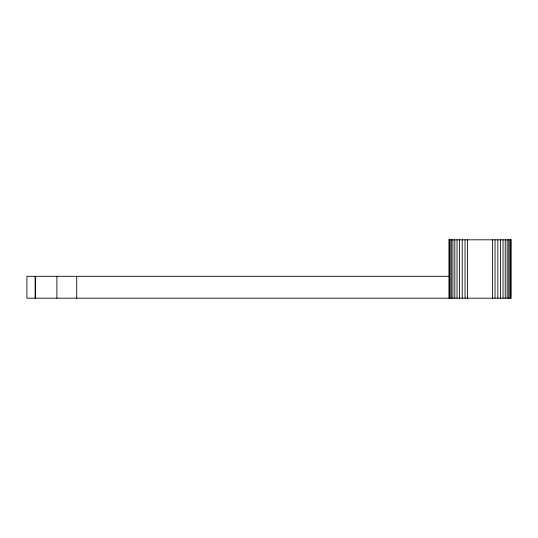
<?xml version="1.0" encoding="UTF-8"?>
<svg xmlns="http://www.w3.org/2000/svg" width="538" height="538" viewBox="0 0 538 538"><rect width="100%" height="100%" fill="white"/><g stroke="black" fill="none" stroke-linecap="round" stroke-linejoin="round"><path stroke-width="0.81" d="M448.954 239.82L511.1 239.82M449.022 276.297L26.9 276.297L26.9 298.18L511.033 298.18L511.033 239.82M510.737 239.82L510.737 298.18M509.943 239.82L509.943 298.18M508.746 239.82L508.746 298.18M507.173 239.82L507.173 298.18M505.249 239.82L505.249 298.18M503.023 239.82L503.023 298.18M500.535 239.82L500.535 298.18M497.845 239.82L497.845 298.18M495.014 239.82L495.014 298.18M492.613 239.82L492.613 298.18M467.441 239.82L467.441 298.18M465.047 239.82L465.047 298.18M462.209 239.82L462.209 298.18M459.519 239.82L459.519 298.18M457.038 239.82L457.038 298.18M454.805 239.82L454.805 298.18M452.882 239.82L452.882 298.18M451.308 239.82L451.308 298.18M450.111 239.82L450.111 298.18M449.324 239.82L449.324 298.18M449.022 239.82L449.022 298.18M76.712 276.297L76.712 298.18M56.88 276.297L56.88 298.18M35.421 276.297L35.421 298.18M35.125 276.297L35.125 298.18"/></g></svg>
